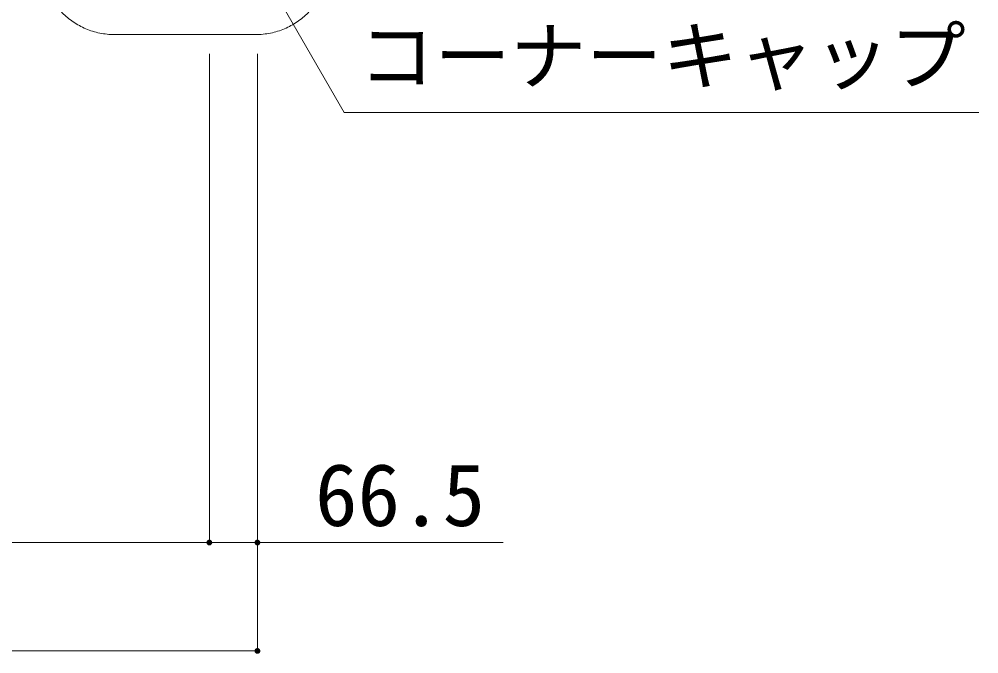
# Model space of a CAD drawing. Units: millimetres, scale not verified. Extents: x -10001 to 9999, y -6925 to 6925.
# Drawn here: x -5490 to -4163, y 1115 to 1993 of the extents above; entities that cross this region are included whole.
import ezdxf
from ezdxf.enums import TextEntityAlignment as Align

# ---------------------------------------------------------------- set-up
doc = ezdxf.new("R2010")
doc.units = ezdxf.units.MM
doc.header["$LTSCALE"] = 50
doc.linetypes.add('DASHED1', pattern=[1.8, 1.2, -0.6])
doc.linetypes.add('DOUBLE_CHAIN1', pattern=[8.8, 5, -1, 0.6, -0.6, 0.6, -1])
doc.layers.add('1-0_1-8', color=4, linetype='Continuous', lineweight=9)
doc.layers.add('1-A_1-7', color=7, linetype='Continuous', lineweight=9)
doc.styles.add('ＭＳ ゴシック', font='')
doc.styles.get('ＭＳ ゴシック').set_extended_font_data('MS Gothic')

msp = doc.modelspace()

# ---------------------------------------------------------------- linework, layer by layer
at = {"layer": '1-0_1-8', "color": 3}
for p, q in [((-5162.34, 2074.93), (-5040.75, 1864.34)), ((-5040.75, 1864.34), (-4162.67, 1864.34))]:
    msp.add_line(p, q, dxfattribs=at)
at = {"layer": '1-0_1-8', "color": 3, "linetype": 'DOUBLE_CHAIN1'}
msp.add_line((-5358.18, 1972.01), (-5163.18, 1972.01), dxfattribs=at)
for centre, start, end in [((-5358.18, 2074.51), 180, 270), ((-5163.18, 2074.51), 270, 0)]:
    msp.add_arc(centre, 102.5, start, end, dxfattribs=at)
at = {"layer": '1-A_1-7', "color": 3}
for p, q in [((-5227.18, 1269.01), (-5227.18, 1945.4)), ((-5160.68, 1119.01), (-5160.68, 1945.4)), ((-5160.68, 1269.01), (-5160.68, 1945.4)), ((-7210.18, 1269.01), (-5227.18, 1269.01)), ((-5227.18, 1269.01), (-5160.68, 1269.01)), ((-5160.68, 1269.01), (-4820.5, 1269.01)), ((-7276.68, 1119.01), (-5160.68, 1119.01))]:
    msp.add_line(p, q, dxfattribs=at)
at = {"layer": '1-A_1-7', "color": 134, "linetype": 'DASHED1'}
msp.add_line((-7584.68, 1269.01), (-4868.42, 1269.01), dxfattribs=at)
at = {"layer": '1-A_1-7'}
for points in [[(-5230.56, 1271.15), (-5231.18, 1269.01), (-5230.8, 1270.71)], [(-5230.56, 1271.15), (-5227.18, 1269.01), (-5231.18, 1269.01)], [(-5230.8, 1270.71), (-5231.18, 1269.01), (-5231.17, 1269.26)], [(-5227.18, 1269.01), (-5231.15, 1268.51), (-5231.18, 1269.01)], [(-5230.8, 1270.71), (-5231.17, 1269.26), (-5230.98, 1270.24)], [(-5230.98, 1270.24), (-5231.17, 1269.26), (-5231.11, 1269.76)], [(-5227.18, 1269.01), (-5231.05, 1268.01), (-5231.15, 1268.51)], [(-5227.18, 1269.01), (-5230.9, 1267.53), (-5231.05, 1268.01)], [(-5227.18, 1269.01), (-5230.69, 1267.08), (-5230.9, 1267.53)], [(-5227.18, 1269.01), (-5230.42, 1266.66), (-5230.69, 1267.08)], [(-5230.26, 1271.56), (-5227.18, 1269.01), (-5230.56, 1271.15)], [(-5227.18, 1269.01), (-5230.1, 1266.27), (-5230.42, 1266.66)], [(-5229.92, 1271.92), (-5227.18, 1269.01), (-5230.26, 1271.56)], [(-5227.18, 1269.01), (-5229.73, 1265.93), (-5230.1, 1266.27)], [(-5229.53, 1272.24), (-5227.18, 1269.01), (-5229.92, 1271.92)], [(-5227.18, 1269.01), (-5229.32, 1265.63), (-5229.73, 1265.93)], [(-5229.11, 1272.51), (-5227.18, 1269.01), (-5229.53, 1272.24)], [(-5227.18, 1269.01), (-5228.88, 1265.39), (-5229.32, 1265.63)], [(-5228.65, 1272.73), (-5227.18, 1269.01), (-5229.11, 1272.51)], [(-5227.18, 1269.01), (-5228.42, 1265.2), (-5228.88, 1265.39)], [(-5228.18, 1272.88), (-5227.18, 1269.01), (-5228.65, 1272.73)], [(-5227.18, 1269.01), (-5227.93, 1265.08), (-5228.42, 1265.2)], [(-5227.68, 1272.98), (-5227.18, 1269.01), (-5228.18, 1272.88)], [(-5227.18, 1265.01), (-5227.93, 1265.08), (-5227.18, 1269.01)], [(-5227.18, 1265.01), (-5227.43, 1265.02), (-5227.93, 1265.08)], [(-5227.18, 1273.01), (-5227.18, 1269.01), (-5227.68, 1272.98)], [(-5226.93, 1273), (-5227.18, 1269.01), (-5227.18, 1273.01)], [(-5226.43, 1272.94), (-5227.18, 1269.01), (-5226.93, 1273)], [(-5225.94, 1272.81), (-5227.18, 1269.01), (-5226.43, 1272.94)], [(-5225.94, 1272.81), (-5223.18, 1269.01), (-5227.18, 1269.01)], [(-5223.18, 1269.01), (-5227.18, 1265.01), (-5227.18, 1269.01)], [(-5223.18, 1269.01), (-5226.68, 1265.04), (-5227.18, 1265.01)], [(-5223.18, 1269.01), (-5226.19, 1265.13), (-5226.68, 1265.04)], [(-5223.18, 1269.01), (-5225.71, 1265.29), (-5226.19, 1265.13)], [(-5225.48, 1272.63), (-5223.18, 1269.01), (-5225.94, 1272.81)], [(-5223.18, 1269.01), (-5225.25, 1265.5), (-5225.71, 1265.29)], [(-5225.04, 1272.38), (-5223.18, 1269.01), (-5225.48, 1272.63)], [(-5223.18, 1269.01), (-5224.83, 1265.77), (-5225.25, 1265.5)], [(-5224.63, 1272.09), (-5223.18, 1269.01), (-5225.04, 1272.38)], [(-5223.18, 1269.01), (-5224.44, 1266.09), (-5224.83, 1265.77)], [(-5224.26, 1271.75), (-5223.18, 1269.01), (-5224.63, 1272.09)], [(-5223.18, 1269.01), (-5224.1, 1266.46), (-5224.44, 1266.09)], [(-5223.94, 1271.36), (-5223.18, 1269.01), (-5224.26, 1271.75)], [(-5223.18, 1269.01), (-5223.8, 1266.86), (-5224.1, 1266.46)], [(-5223.68, 1270.93), (-5223.18, 1269.01), (-5223.94, 1271.36)], [(-5223.18, 1269.01), (-5223.56, 1267.3), (-5223.8, 1266.86)], [(-5223.46, 1270.48), (-5223.18, 1269.01), (-5223.68, 1270.93)], [(-5223.19, 1268.76), (-5223.56, 1267.3), (-5223.18, 1269.01)], [(-5223.19, 1268.76), (-5223.38, 1267.77), (-5223.56, 1267.3)], [(-5223.31, 1270), (-5223.18, 1269.01), (-5223.46, 1270.48)], [(-5223.25, 1268.26), (-5223.38, 1267.77), (-5223.19, 1268.76)], [(-5223.21, 1269.51), (-5223.18, 1269.01), (-5223.31, 1270)], [(-5164.06, 1271.15), (-5164.68, 1269.01), (-5164.3, 1270.71)], [(-5164.06, 1271.15), (-5160.68, 1269.01), (-5164.68, 1269.01)], [(-5164.3, 1270.71), (-5164.68, 1269.01), (-5164.67, 1269.26)], [(-5160.68, 1269.01), (-5164.65, 1268.51), (-5164.68, 1269.01)], [(-5164.3, 1270.71), (-5164.67, 1269.26), (-5164.48, 1270.24)], [(-5164.48, 1270.24), (-5164.67, 1269.26), (-5164.61, 1269.76)], [(-5160.68, 1269.01), (-5164.55, 1268.01), (-5164.65, 1268.51)], [(-5160.68, 1269.01), (-5164.4, 1267.53), (-5164.55, 1268.01)], [(-5160.68, 1269.01), (-5164.19, 1267.08), (-5164.4, 1267.53)], [(-5160.68, 1269.01), (-5163.92, 1266.66), (-5164.19, 1267.08)], [(-5163.76, 1271.56), (-5160.68, 1269.01), (-5164.06, 1271.15)], [(-5160.68, 1269.01), (-5163.6, 1266.27), (-5163.92, 1266.66)], [(-5163.42, 1271.92), (-5160.68, 1269.01), (-5163.76, 1271.56)], [(-5160.68, 1269.01), (-5163.23, 1265.93), (-5163.6, 1266.27)], [(-5163.03, 1272.24), (-5160.68, 1269.01), (-5163.42, 1271.92)], [(-5160.68, 1269.01), (-5162.82, 1265.63), (-5163.23, 1265.93)], [(-5162.61, 1272.51), (-5160.68, 1269.01), (-5163.03, 1272.24)], [(-5160.68, 1269.01), (-5162.38, 1265.39), (-5162.82, 1265.63)], [(-5162.15, 1272.73), (-5160.68, 1269.01), (-5162.61, 1272.51)], [(-5160.68, 1269.01), (-5161.92, 1265.2), (-5162.38, 1265.39)], [(-5161.68, 1272.88), (-5160.68, 1269.01), (-5162.15, 1272.73)], [(-5160.68, 1269.01), (-5161.43, 1265.08), (-5161.92, 1265.2)], [(-5161.18, 1272.98), (-5160.68, 1269.01), (-5161.68, 1272.88)], [(-5160.68, 1265.01), (-5161.43, 1265.08), (-5160.68, 1269.01)], [(-5160.68, 1265.01), (-5160.93, 1265.02), (-5161.43, 1265.08)], [(-5160.68, 1273.01), (-5160.68, 1269.01), (-5161.18, 1272.98)], [(-5160.43, 1273), (-5160.68, 1269.01), (-5160.68, 1273.01)], [(-5159.93, 1272.94), (-5160.68, 1269.01), (-5160.43, 1273)], [(-5159.44, 1272.81), (-5160.68, 1269.01), (-5159.93, 1272.94)], [(-5159.44, 1272.81), (-5156.68, 1269.01), (-5160.68, 1269.01)], [(-5156.68, 1269.01), (-5160.68, 1265.01), (-5160.68, 1269.01)], [(-5156.68, 1269.01), (-5160.18, 1265.04), (-5160.68, 1265.01)], [(-5156.68, 1269.01), (-5159.69, 1265.13), (-5160.18, 1265.04)], [(-5156.68, 1269.01), (-5159.21, 1265.29), (-5159.69, 1265.13)], [(-5158.98, 1272.63), (-5156.68, 1269.01), (-5159.44, 1272.81)], [(-5156.68, 1269.01), (-5158.75, 1265.5), (-5159.21, 1265.29)], [(-5158.54, 1272.38), (-5156.68, 1269.01), (-5158.98, 1272.63)], [(-5156.68, 1269.01), (-5158.33, 1265.77), (-5158.75, 1265.5)], [(-5158.13, 1272.09), (-5156.68, 1269.01), (-5158.54, 1272.38)], [(-5156.68, 1269.01), (-5157.94, 1266.09), (-5158.33, 1265.77)], [(-5157.76, 1271.75), (-5156.68, 1269.01), (-5158.13, 1272.09)], [(-5156.68, 1269.01), (-5157.6, 1266.46), (-5157.94, 1266.09)], [(-5157.44, 1271.36), (-5156.68, 1269.01), (-5157.76, 1271.75)], [(-5156.68, 1269.01), (-5157.3, 1266.86), (-5157.6, 1266.46)], [(-5157.18, 1270.93), (-5156.68, 1269.01), (-5157.44, 1271.36)], [(-5156.68, 1269.01), (-5157.06, 1267.3), (-5157.3, 1266.86)], [(-5156.96, 1270.48), (-5156.68, 1269.01), (-5157.18, 1270.93)], [(-5156.69, 1268.76), (-5157.06, 1267.3), (-5156.68, 1269.01)], [(-5156.69, 1268.76), (-5156.88, 1267.77), (-5157.06, 1267.3)], [(-5156.81, 1270), (-5156.68, 1269.01), (-5156.96, 1270.48)], [(-5156.75, 1268.26), (-5156.88, 1267.77), (-5156.69, 1268.76)], [(-5156.71, 1269.51), (-5156.68, 1269.01), (-5156.81, 1270)], [(-5164.3, 1120.71), (-5164.68, 1119.01), (-5164.67, 1119.26)], [(-5164.3, 1120.71), (-5160.68, 1119.01), (-5164.68, 1119.01)], [(-5160.68, 1119.01), (-5164.65, 1118.51), (-5164.68, 1119.01)], [(-5164.3, 1120.71), (-5164.67, 1119.26), (-5164.48, 1120.24)], [(-5164.48, 1120.24), (-5164.67, 1119.26), (-5164.61, 1119.76)], [(-5160.68, 1119.01), (-5164.55, 1118.01), (-5164.65, 1118.51)], [(-5160.68, 1119.01), (-5164.4, 1117.53), (-5164.55, 1118.01)], [(-5160.68, 1119.01), (-5164.19, 1117.08), (-5164.4, 1117.53)], [(-5164.06, 1121.15), (-5160.68, 1119.01), (-5164.3, 1120.71)], [(-5160.68, 1119.01), (-5163.92, 1116.66), (-5164.19, 1117.08)], [(-5163.76, 1121.56), (-5160.68, 1119.01), (-5164.06, 1121.15)], [(-5160.68, 1119.01), (-5163.6, 1116.27), (-5163.92, 1116.66)], [(-5163.42, 1121.92), (-5160.68, 1119.01), (-5163.76, 1121.56)], [(-5160.68, 1119.01), (-5163.23, 1115.93), (-5163.6, 1116.27)], [(-5163.03, 1122.24), (-5160.68, 1119.01), (-5163.42, 1121.92)], [(-5160.68, 1119.01), (-5162.82, 1115.63), (-5163.23, 1115.93)], [(-5162.61, 1122.51), (-5160.68, 1119.01), (-5163.03, 1122.24)], [(-5160.68, 1119.01), (-5162.38, 1115.39), (-5162.82, 1115.63)], [(-5162.15, 1122.73), (-5160.68, 1119.01), (-5162.61, 1122.51)], [(-5160.68, 1119.01), (-5161.92, 1115.2), (-5162.38, 1115.39)], [(-5161.68, 1122.88), (-5160.68, 1119.01), (-5162.15, 1122.73)], [(-5160.68, 1119.01), (-5161.43, 1115.08), (-5161.92, 1115.2)], [(-5161.18, 1122.98), (-5160.68, 1119.01), (-5161.68, 1122.88)], [(-5160.68, 1115.01), (-5161.43, 1115.08), (-5160.68, 1119.01)], [(-5160.68, 1123.01), (-5160.68, 1119.01), (-5161.18, 1122.98)], [(-5160.43, 1123), (-5160.68, 1119.01), (-5160.68, 1123.01)], [(-5159.93, 1122.94), (-5160.68, 1119.01), (-5160.43, 1123)], [(-5159.44, 1122.81), (-5160.68, 1119.01), (-5159.93, 1122.94)], [(-5159.44, 1122.81), (-5156.68, 1119.01), (-5160.68, 1119.01)], [(-5156.68, 1119.01), (-5160.68, 1115.01), (-5160.68, 1119.01)], [(-5156.68, 1119.01), (-5160.18, 1115.04), (-5160.68, 1115.01)], [(-5156.68, 1119.01), (-5159.69, 1115.13), (-5160.18, 1115.04)], [(-5156.68, 1119.01), (-5159.21, 1115.29), (-5159.69, 1115.13)], [(-5158.98, 1122.63), (-5156.68, 1119.01), (-5159.44, 1122.81)], [(-5156.68, 1119.01), (-5158.75, 1115.5), (-5159.21, 1115.29)], [(-5158.54, 1122.38), (-5156.68, 1119.01), (-5158.98, 1122.63)], [(-5156.68, 1119.01), (-5158.33, 1115.77), (-5158.75, 1115.5)], [(-5158.13, 1122.09), (-5156.68, 1119.01), (-5158.54, 1122.38)], [(-5156.68, 1119.01), (-5157.94, 1116.09), (-5158.33, 1115.77)], [(-5157.76, 1121.75), (-5156.68, 1119.01), (-5158.13, 1122.09)], [(-5156.68, 1119.01), (-5157.6, 1116.46), (-5157.94, 1116.09)], [(-5157.44, 1121.36), (-5156.68, 1119.01), (-5157.76, 1121.75)], [(-5156.68, 1119.01), (-5157.3, 1116.86), (-5157.6, 1116.46)], [(-5157.18, 1120.93), (-5156.68, 1119.01), (-5157.44, 1121.36)], [(-5156.68, 1119.01), (-5157.06, 1117.3), (-5157.3, 1116.86)], [(-5156.96, 1120.48), (-5156.68, 1119.01), (-5157.18, 1120.93)], [(-5156.68, 1119.01), (-5156.88, 1117.77), (-5157.06, 1117.3)], [(-5156.81, 1120), (-5156.68, 1119.01), (-5156.96, 1120.48)], [(-5156.69, 1118.76), (-5156.88, 1117.77), (-5156.68, 1119.01)], [(-5156.75, 1118.26), (-5156.88, 1117.77), (-5156.69, 1118.76)], [(-5156.71, 1119.51), (-5156.68, 1119.01), (-5156.81, 1120)], [(-5160.68, 1115.01), (-5160.93, 1115.02), (-5161.43, 1115.08)]]:
    msp.add_solid(points, dxfattribs=at)

# ---------------------------------------------------------------- texts
at = {"layer": '1-0_1-8', "style": 'ＭＳ ゴシック'}
msp.add_text('コーナーキャップ', height=76.98, dxfattribs=at).set_placement((-5020.75, 1880.82), align=Align.BOTTOM_LEFT)
at = {"layer": '1-A_1-7', "color": 4, "style": 'ＭＳ ゴシック'}
msp.add_text('66.5', height=86.51, dxfattribs=at).set_placement((-5081.07, 1265.96), align=Align.BOTTOM_LEFT)

doc.saveas('drawing.dxf')
